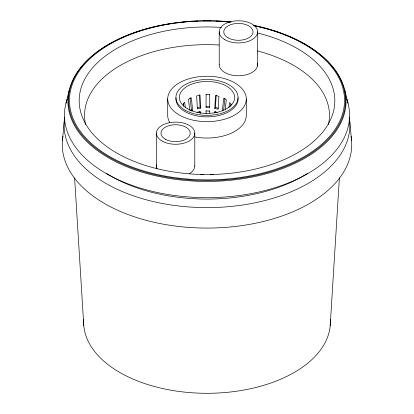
<?xml version="1.0" encoding="UTF-8"?>
<svg xmlns="http://www.w3.org/2000/svg" width="414" height="414" viewBox="0 0 414 414"><rect width="100%" height="100%" fill="white"/><g stroke="black" fill="none" stroke-linecap="round" stroke-linejoin="round"><path stroke-width="0.62" d="M214.519 112.939L214.592 111.702L217.407 112.375M214.778 108.463L215.518 95.494L218.892 96.302L218.152 109.27L214.778 108.463L215.471 107.495L216.175 95.142M215.182 112.587L215.249 111.356M330.217 325.57L339.387 177.896M62.447 140.413L64.268 121.064M222.339 110.973L223.715 98.242L226.303 99.733L225.268 109.28M223.632 110.227L224.942 98.128M228.947 107.464L229.661 102.517L231.064 104.468M230.712 106.445L231.069 103.971M65.986 103.277L69.428 89.362M156.533 164.788L156.616 167.654L157.092 168.617M189.312 173.637C192.127 172.146 194.953 169.212 194.621 165.807M189.902 110.434L191.392 109.777L192.681 110.522L191.687 110.962M197.255 107.8L200.071 107.128L200.764 108.09L197.385 108.903L196.645 95.929L200.024 95.122L200.764 108.09M197.007 112.277L200.386 111.469L200.49 113.322M206.074 94.609L209.727 94.749M206.074 106.621L209.727 106.755M206.074 110.942L209.727 111.076M213.277 174.418L200.723 174.418M215.471 107.495L218.287 108.168M344.572 89.362L348.014 103.277M185.405 107.712L184.603 102.149L183.205 104.1L183.469 105.953M183.195 103.603L183.552 106.077M192.681 110.522L191.304 97.787L188.484 99.143L189.653 109.969M190.083 97.678L191.392 109.777M349.732 121.064L351.553 140.413M74.613 177.896L83.783 325.57M199.367 94.775L200.071 107.128M199.765 111.739L199.833 112.975M257.591 31.852L257.591 66.095M246.294 98.936A39.294 22.687 0 0 1 187.351 118.585A39.294 22.687 0 0 1 187.351 79.291A39.294 22.687 0 0 1 246.294 98.936L246.294 115.351A39.294 22.687 0 0 1 194.989 136.951M219.213 31.852L219.213 64.807M209.727 94.314L209.727 107.811L206.074 107.676L206.074 94.18M209.727 110.647L209.727 113.131M206.074 110.507L206.074 113.617M194.787 133.189L194.787 166.143M167.706 98.936L167.706 115.351A39.294 22.687 0 0 0 169.864 122.767M156.409 133.189L156.409 168.079M238.003 97.771A31.071 17.937 0 0 1 207 116.877A31.071 17.937 0 0 1 175.997 97.771M346.818 99.298A142.556 82.303 0 0 1 207 197.654A142.556 82.303 0 0 1 67.182 99.298M273.162 30.517A139.078 80.295 0 0 1 314.361 152.186A139.078 80.295 0 0 1 99.639 152.186A139.078 80.295 0 0 1 140.838 30.517M141.438 30.331A139.078 80.295 0 0 1 160.146 25.544M160.73 25.425A139.078 80.295 0 0 1 166.63 24.307M167.225 24.203A139.078 80.295 0 0 1 171.406 23.526M173.207 23.256A139.078 80.295 0 0 1 174.413 23.086M175.619 22.92A139.078 80.295 0 0 1 181.084 22.258M182.305 22.128A139.078 80.295 0 0 1 185.368 21.828M186.595 21.719A139.078 80.295 0 0 1 190.285 21.435M192.132 21.311A139.078 80.295 0 0 1 197.695 21.031M203.279 20.881A139.078 80.295 0 0 1 210.721 20.881M216.305 21.031A139.078 80.295 0 0 1 221.868 21.311M223.715 21.435A139.078 80.295 0 0 1 227.405 21.719M228.631 21.828A139.078 80.295 0 0 1 231.084 22.066M253.854 25.544A139.078 80.295 0 0 1 272.562 30.331M253.642 25.373A138.442 79.928 0 0 1 302.386 158.562A138.442 79.928 0 0 1 74.458 123.719A138.442 79.928 0 0 1 230.971 21.906M253.332 25.668A137.531 79.4 0 0 1 302.054 157.817A137.531 79.4 0 0 1 75.571 123.817A137.531 79.4 0 0 1 229.604 22.108M257.068 32.851A127.817 73.795 0 0 1 332.54 114.611A127.817 73.795 0 0 1 210.136 174.522M203.864 174.522A127.817 73.795 0 0 1 79.483 95.681A127.817 73.795 0 0 1 221.402 27.422M257.539 50.958A122.451 70.696 0 0 1 328.405 124.583M85.594 124.583A122.451 70.696 0 0 1 219.001 44.997M257.487 63.528A19.189 11.08 0 0 1 239.406 75.746A19.189 11.08 0 0 1 219.213 64.682M307.674 173.316A135.87 78.443 0 0 1 106.326 173.316M349.214 117.027A142.902 82.505 0 0 1 207 207.616A142.902 82.505 0 0 1 64.786 117.027M351.031 136.325A144.729 83.561 0 0 1 207 228.073A144.729 83.561 0 0 1 62.969 136.325M330.263 319.163A123.367 71.224 0 0 1 207 393.3A123.367 71.224 0 0 1 83.737 319.163M187.444 108.737A27.66 15.97 0 0 0 233.713 101.58A27.66 15.97 0 0 0 199.843 82.019A27.66 15.97 0 0 0 187.444 108.737M185.032 110.129A31.071 17.937 0 0 0 237.01 102.087A31.071 17.937 0 0 0 198.958 80.119A31.071 17.937 0 0 0 185.032 110.129M162.029 141.024A19.189 11.08 0 0 0 194.135 136.061A19.189 11.08 0 0 0 170.63 122.487A19.189 11.08 0 0 0 162.029 141.024M165.258 139.161A14.619 8.44 0 0 0 189.721 135.378A14.619 8.44 0 0 0 171.815 125.038A14.619 8.44 0 0 0 165.258 139.161M224.833 39.687A19.189 11.08 0 0 0 256.939 34.724A19.189 11.08 0 0 0 233.434 21.15A19.189 11.08 0 0 0 224.833 39.687M228.062 37.824A14.619 8.44 0 0 0 252.524 34.041A14.619 8.44 0 0 0 234.619 23.701A14.619 8.44 0 0 0 228.062 37.824"/></g></svg>
